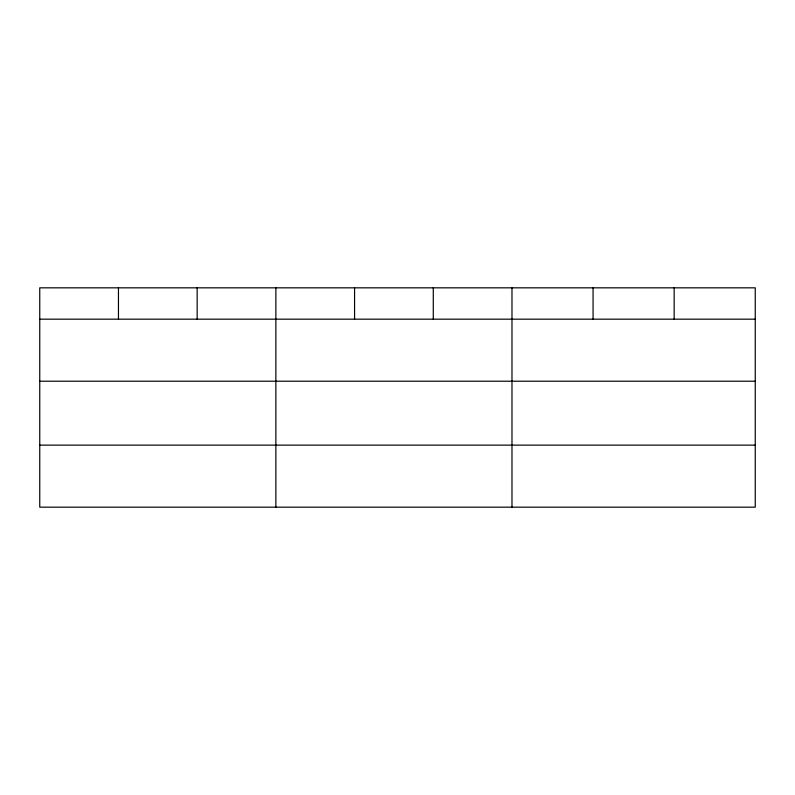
<?xml version="1.0" encoding="UTF-8"?>
<svg xmlns="http://www.w3.org/2000/svg" width="795" height="795" viewBox="0 0 795 795"><rect width="100%" height="100%" fill="white"/><g stroke="black" fill="none" stroke-linecap="round" stroke-linejoin="round"><path stroke-width="1.19" d="M755.25 381.212L755.25 287.83L39.75 287.83L39.75 507.17L755.25 507.17L755.25 381.212L39.75 381.212M39.75 319.173L755.25 319.173M39.75 445.13L755.25 445.13M674.16 287.83L674.16 319.173M593.07 287.83L593.07 319.173M511.98 287.83L511.98 507.17M433.275 287.83L433.275 319.173M354.57 287.83L354.57 319.173M275.865 287.83L275.865 507.17M197.16 287.83L197.16 319.173M118.455 287.83L118.455 319.173"/></g></svg>
